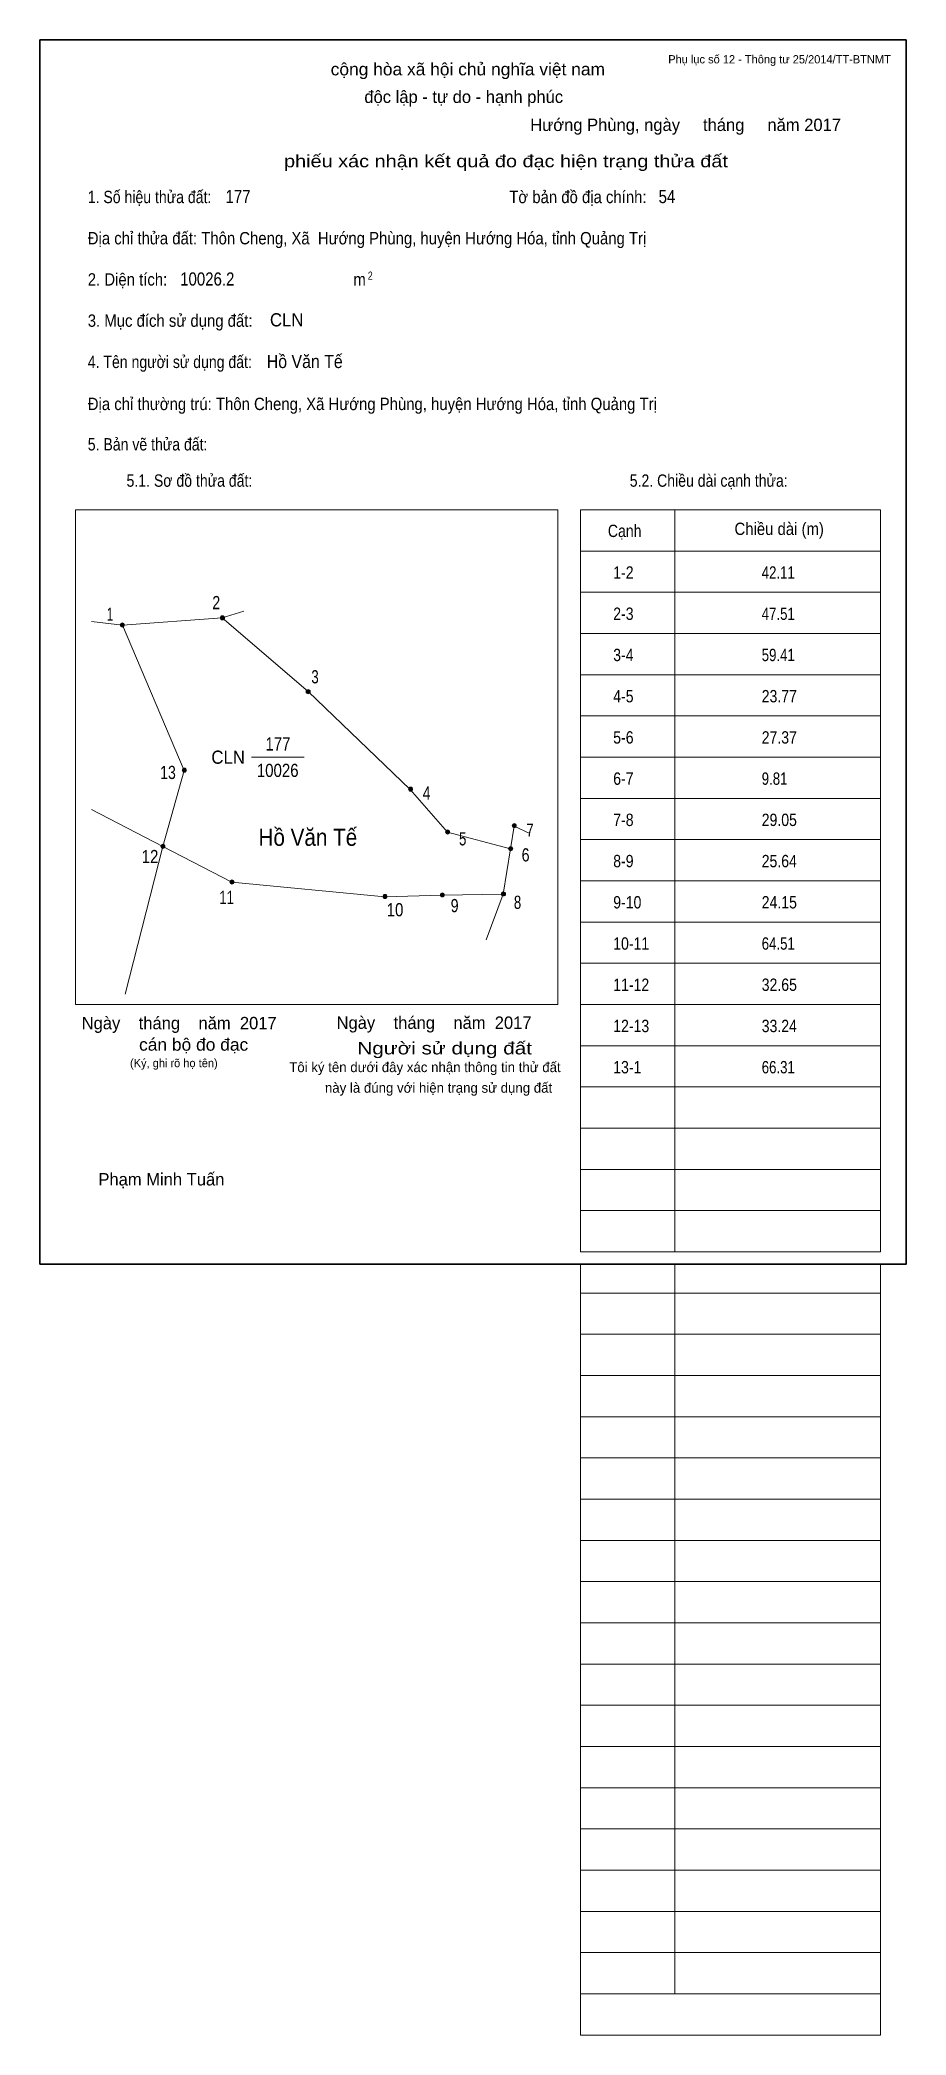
# Model space of a CAD drawing. Header units: centimetres. Extents: x 0 to 21, y -18.7 to 29.7.
import ezdxf
from ezdxf.enums import TextEntityAlignment as Align

# ---------------------------------------------------------------- set-up
doc = ezdxf.new("R2010")
doc.units = ezdxf.units.CM
doc.header["$LTSCALE"] = 0.12
doc.layers.add('30', color=7, linetype='Continuous')
doc.layers.add('34', color=7, linetype='Continuous')
for name, color, linetype, lineweight in [('32', 7, 'Continuous', 13), ('33', 7, 'Continuous', 13), ('6', 7, 'Continuous', 13), ('63', 7, 'Continuous', 13)]:
    doc.layers.add(name, color=color, linetype=linetype, lineweight=lineweight)

msp = doc.modelspace()

# ---------------------------------------------------------------- hatches: boundary and pattern name
at = {"layer": '32'}
for points in [[(2.0503, 15.5075, 1), (1.9503, 15.5075, 1)], [(4.4754, 15.6807, 1), (4.3754, 15.6807, 1)], [(6.554, 13.8907, 1), (6.454, 13.8907, 1)], [(3.5515, 11.9853, 1), (3.4515, 11.9853, 1)], [(9.0369, 11.5234, 1), (8.9369, 11.5234, 1)], [(11.5503, 10.6394, 1), (11.4503, 10.6394, 1)], [(3.0319, 10.1376, 1), (2.9319, 10.1376, 1)], [(9.9341, 10.4846, 1), (9.8341, 10.4846, 1)], [(11.4619, 10.0799, 1), (11.3619, 10.0799, 1)], [(4.7063, 9.2715, 1), (4.6063, 9.2715, 1)], [(8.4144, 8.9193, 1), (8.3144, 8.9193, 1)], [(9.8083, 8.9592, 1), (9.7083, 8.9592, 1)], [(11.2887, 8.9828, 1), (11.1887, 8.9828, 1)]]:
    msp.add_hatch(color=256, dxfattribs=at).paths.add_polyline_path(points)

# ---------------------------------------------------------------- linework, layer by layer
for centre in [(2.0003, 15.5075), (4.4254, 15.6807), (6.504, 13.8907), (3.5015, 11.9853), (8.9869, 11.5234), (11.5003, 10.6394), (2.9819, 10.1376), (9.8841, 10.4846), (11.4119, 10.0799), (4.6563, 9.2715), (8.3644, 8.9193), (9.7583, 8.9592), (11.2387, 8.9828)]:
    msp.add_circle(centre, 0.05, dxfattribs=at)
at = {"layer": '33'}
msp.add_line((5.13, 12.3), (6.41, 12.3), dxfattribs=at)
at = {"layer": '6'}
for p, q in [((2, 15.5), (1.25, 15.59)), ((4.42, 15.68), (2, 15.5)), ((4.42, 15.68), (4.94, 15.84)), ((1.25, 11.03), (2.98, 10.13)), ((11.88, 10.45), (11.5, 10.63)), ((2.07, 6.55), (2.98, 10.13))]:
    msp.add_line(p, q, dxfattribs=at)
for points in [[(2, 15.5), (3.5, 11.98), (2.98, 10.13)], [(11.41, 10.08), (9.88, 10.48), (8.98, 11.52), (6.5, 13.89), (4.42, 15.68)], [(10.82, 7.87), (11.23, 8.98), (11.5, 10.63)], [(2.98, 10.13), (4.65, 9.27), (8.36, 8.91), (9.75, 8.95), (11.23, 8.98)]]:
    msp.add_lwpolyline(points, dxfattribs=at)
at = {"layer": '63'}
for p, q in [((0.86, 18.3), (12.56, 18.3)), ((0.86, 6.3), (0.86, 18.3)), ((12.56, 6.3), (12.56, 18.3)), ((13.11, 18.3), (20.38, 18.3)), ((13.11, 0.3), (13.11, 18.3)), ((15.39, 0.3), (15.39, 18.3)), ((20.38, 0.3), (20.38, 18.3)), ((13.11, 17.3), (20.38, 17.3)), ((13.11, 16.3), (20.38, 16.3)), ((13.11, 15.3), (20.38, 15.3)), ((13.11, 14.3), (20.38, 14.3)), ((13.11, 13.3), (20.38, 13.3)), ((13.11, 12.3), (20.38, 12.3)), ((13.11, 11.3), (20.38, 11.3)), ((13.11, 10.3), (20.38, 10.3)), ((13.11, 9.3), (20.38, 9.3)), ((13.11, 8.3), (20.38, 8.3)), ((13.11, 7.3), (20.38, 7.3)), ((0.86, 6.3), (12.56, 6.3)), ((13.11, 6.3), (20.38, 6.3)), ((13.11, 5.3), (20.38, 5.3)), ((13.11, 4.3), (20.38, 4.3)), ((13.11, 3.3), (20.38, 3.3)), ((13.11, 2.3), (20.38, 2.3)), ((13.11, 1.3), (20.38, 1.3)), ((13.11, 0.3), (20.38, 0.3)), ((13.11, -18.7), (13.11, 0)), ((15.39, -17.7), (15.39, 0)), ((20.38, -18.7), (20.38, 0)), ((13.11, -0.7), (20.38, -0.7)), ((13.11, -0.7), (20.38, -0.7)), ((13.11, -1.7), (20.38, -1.7)), ((13.11, -2.7), (20.38, -2.7)), ((13.11, -3.7), (20.38, -3.7)), ((13.11, -4.7), (20.38, -4.7)), ((13.11, -5.7), (20.38, -5.7)), ((13.11, -6.7), (20.38, -6.7)), ((13.11, -7.7), (20.38, -7.7)), ((13.11, -8.7), (20.38, -8.7)), ((13.11, -9.7), (20.38, -9.7)), ((13.11, -10.7), (20.38, -10.7)), ((13.11, -11.7), (20.38, -11.7)), ((13.11, -12.7), (20.38, -12.7)), ((13.11, -13.7), (20.38, -13.7)), ((13.11, -14.7), (20.38, -14.7)), ((13.11, -15.7), (20.38, -15.7)), ((13.11, -16.7), (20.38, -16.7)), ((13.11, -17.7), (20.38, -17.7)), ((13.11, -18.7), (20.38, -18.7))]:
    msp.add_line(p, q, dxfattribs=at)
at = {"layer": '63', "lineweight": 35}
msp.add_lwpolyline([(0, 0), (0, 29.7), (21, 29.7), (21, 0)], close=True, dxfattribs=at)

# ---------------------------------------------------------------- texts
at = {"layer": '30'}
for s, width, p in [('1-2', 0.85, (13.9, 16.63)), ('42.11', 0.8, (17.5, 16.63)), ('2-3', 0.85, (13.9, 15.63)), ('47.51', 0.8, (17.5, 15.63)), ('3-4', 0.85, (13.9, 14.63)), ('59.41', 0.8, (17.5, 14.63)), ('4-5', 0.85, (13.9, 13.63)), ('23.77', 0.85, (17.5, 13.63)), ('5-6', 0.85, (13.9, 12.63)), ('27.37', 0.85, (17.5, 12.63)), ('6-7', 0.85, (13.9, 11.63)), ('9.81', 0.8, (17.5, 11.63)), ('7-8', 0.85, (13.9, 10.63)), ('29.05', 0.85, (17.5, 10.63)), ('8-9', 0.85, (13.9, 9.63)), ('25.64', 0.85, (17.5, 9.63)), ('9-10', 0.85, (13.9, 8.63)), ('24.15', 0.85, (17.5, 8.63)), ('10-11', 0.85, (13.9, 7.63)), ('64.51', 0.8, (17.5, 7.63)), ('11-12', 0.85, (13.9, 6.63)), ('32.65', 0.85, (17.5, 6.63)), ('12-13', 0.85, (13.9, 5.63)), ('33.24', 0.85, (17.5, 5.63)), ('13-1', 0.85, (13.9, 4.63)), ('66.31', 0.8, (17.5, 4.63))]:
    msp.add_text(s, height=0.3, dxfattribs=dict(at, width=width)).set_placement(p)
at = {"layer": '32'}
for s, width, p in [('2', 0.8, (4.275, 15.89)), ('1', 0.65, (1.7, 15.61)), ('3', 0.75, (6.67, 14.09)), ('13', 0.8, (3.105, 11.77)), ('4', 0.8, (9.375, 11.27)), ('7', 0.75, (11.88, 10.37)), ('5', 0.75, (10.25, 10.16)), ('12', 0.85, (2.67, 9.73)), ('6', 0.8, (11.775, 9.77)), ('11', 0.75, (4.525, 8.74)), ('10', 0.85, (8.61, 8.44)), ('9', 0.8, (10.055, 8.54)), ('8', 0.75, (11.58, 8.62))]:
    msp.add_text(s, height=0.32, dxfattribs=dict(at, width=width)).set_placement(p, align=Align.CENTER)
at = {"layer": '33', "width": 0.95}
for p in [(6.39, 22.75), (4.97, 12.14)]:
    msp.add_text('CLN', height=0.32, dxfattribs=at).set_placement(p, align=Align.RIGHT)
at = {"layer": '33', "width": 0.85}
for s, p in [('177', (5.77, 12.46)), ('10026', (5.765, 11.82))]:
    msp.add_text(s, height=0.32, dxfattribs=at).set_placement(p, align=Align.CENTER)
at = {"layer": '34'}
for s, height, width, p in [('177', 0.32, 0.85, (4.5, 25.74)), ('54', 0.32, 0.85, (15, 25.74)), ('10026.2', 0.32, 0.85, (3.4, 23.74)), ('Hồ Văn Tế', 0.32, 0.9, (5.5, 21.74)), ('Hồ Văn Tế', 0.4159, 0.9, (5.3, 10.15))]:
    msp.add_text(s, height=height, dxfattribs=dict(at, width=width)).set_placement(p)
at = {"layer": '63', "width": 1.05}
msp.add_text('cộng hòa xã hội chủ nghĩa việt nam', height=0.3, dxfattribs=at).set_placement((10.375, 28.84), align=Align.CENTER)
at = {"layer": '63'}
for s, height, p in [('Phụ lục số 12 - Thông tư 25/2014/TT-BTNMT', 0.2, (20.63, 29.13)), ('Ngày    tháng    năm  2017', 0.3, (5.74, 5.7)), ('Ngày    tháng    năm  2017', 0.3, (11.92, 5.71)), ('(Ký, ghi rõ họ tên)', 0.2, (4.31, 4.78))]:
    msp.add_text(s, height=height, dxfattribs=at).set_placement(p, align=Align.RIGHT)
for s, height, p in [('độc lập - tự do - hạnh phúc', 0.3, (10.275, 28.17)), ('Hướng Phùng, ngày     tháng     năm 2017', 0.3, (15.655, 27.49)), ('Tôi ký tên dưới đây xác nhận thông tin thử đất', 0.24, (9.335, 4.66)), ('này là đúng với hiện trạng sử dụng đất', 0.24, (9.665, 4.16)), ('Phạm Minh Tuấn', 0.3, (2.945, 1.91))]:
    msp.add_text(s, height=height, dxfattribs=at).set_placement(p, align=Align.CENTER)
for s, width, p in [('phiếu xác nhận kết quả đo đạc hiện trạng thửa đất', 1.2, (16.68, 26.61)), ('cán bộ đo đạc', 1.05, (5.05, 5.18)), ('Người sử dụng đất', 1.25, (11.93, 5.09))]:
    msp.add_text(s, height=0.3, dxfattribs=dict(at, width=width)).set_placement(p, align=Align.RIGHT)
for s, height, width, p in [('1. Số hiệu thửa đất:', 0.3, 0.85, (1.16, 25.74)), ('Tờ bản đồ địa chính:', 0.3, 0.9, (11.38, 25.74)), ('Địa chỉ thửa đất: Thôn Cheng, Xã  Hướng Phùng, huyện Hướng Hóa, tỉnh Quảng Trị', 0.3, 0.9, (1.16, 24.74)), ('2. Diện tích:', 0.3, 0.9, (1.16, 23.74)), ('m', 0.3, 0.9, (7.6, 23.74)), ('2', 0.2, 0.8, (7.95, 23.88)), ('3. Mục đích sử dụng đất:', 0.3, 0.9, (1.16, 22.74)), ('4. Tên người sử dụng đất:', 0.3, 0.85, (1.16, 21.74)), ('Địa chỉ thường trú: Thôn Cheng, Xã Hướng Phùng, huyện Hướng Hóa, tỉnh Quảng Trị', 0.3, 0.9, (1.16, 20.72)), ('5. Bản vẽ thửa đất:', 0.3, 0.85, (1.16, 19.74)), ('5.1. Sơ đồ thửa đất:', 0.3, 0.85, (2.1, 18.86)), ('5.2. Chiều dài cạnh thửa:', 0.3, 0.85, (14.3, 18.86)), ('Cạnh', 0.3, 0.85, (13.77, 17.64)), ('Chiều dài (m)', 0.3, 0.9, (16.84, 17.69))]:
    msp.add_text(s, height=height, dxfattribs=dict(at, width=width)).set_placement(p)

doc.saveas('drawing.dxf')
